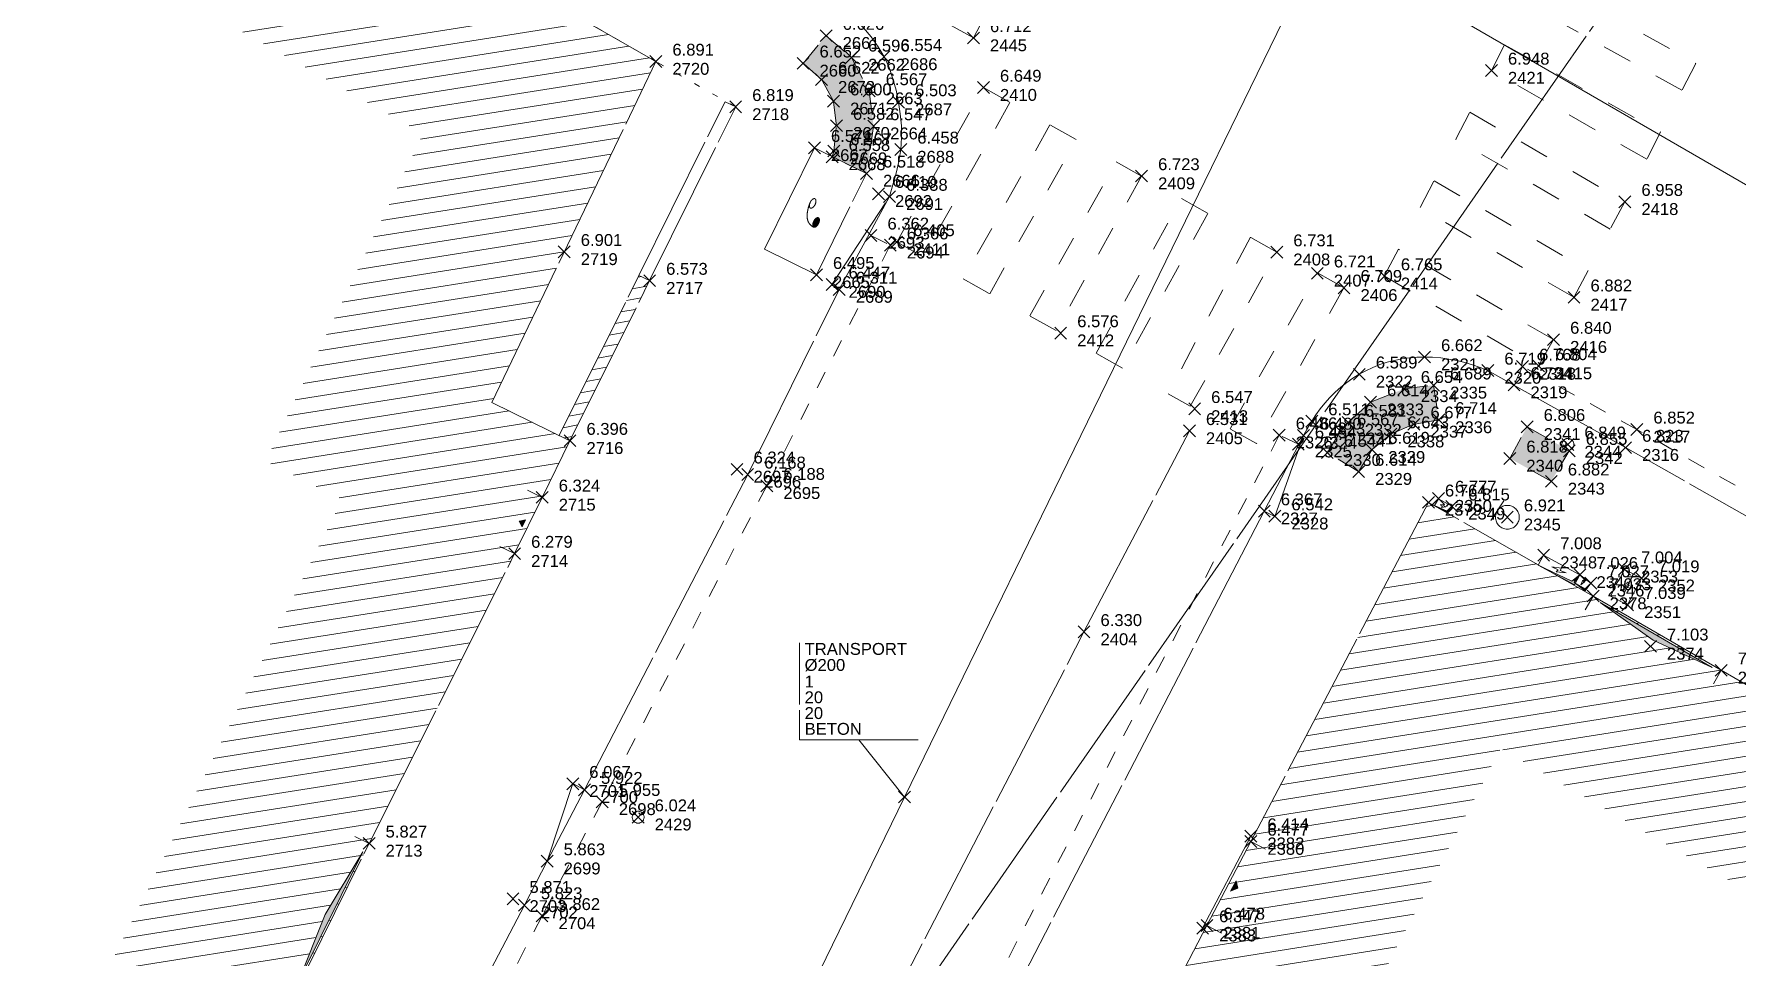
# Model space of a CAD drawing. Header units: metres. Extents: x 1223562 to 1223801, y 7191360 to 7191620.
# Drawn here: x 1223684.67 to 1223713.34, y 7191412.84 to 7191428.39 of the extents above; entities that cross this region are included whole.
import ezdxf

# ---------------------------------------------------------------- set-up
doc = ezdxf.new("R2010")
doc.units = ezdxf.units.M
doc.header["$PDMODE"] = 3
doc.header["$PDSIZE"] = 0.1
for name, pattern in [('LL_0822', [2.5, 2.5, 0]), ('LL_0824', [0.35, 0.1, -0.25]), ('LL_0828', [0.8, 0.4, -0.4]), ('LL_0829', [0.6, 0.3, -0.3]), ('ML_0862', [1, 0.5, -0.5]), ('ML_2577', [2.5, 2.5, 0]), ('RL_1105', [2.5, 2.5, 0]), ('RL_1110', [2.5, 2.5, 0]), ('SL_1144', [2.5, 2.5, 0]), ('SL_1146', [2.5, 2.5, 0]), ('Socle_Continu', [2.5, 2.5, 0]), ('YL_2901', [2.5, 2.5, 0])]:
    doc.linetypes.add(name, pattern=pattern)
for name, color, linetype, lineweight in [('BATIH_SCS', 201, 'Socle_Continu', 13), ('CLOTH_SCS', 212, 'Socle_Continu', 13), ('CLOTU_SCS', 212, 'Socle_Continu', 13), ('EAUPO_SCS', 140, 'Socle_Continu', 13), ('ELECT_SCS', 1, 'Socle_Continu', 13), ('GAZFL_SCS', 40, 'Socle_Continu', 13), ('MARQU_PSS', 7, 'Socle_Continu', 13), ('MARQU_SCS', 7, 'Socle_Continu', 13), ('SIGNV_SCS', 20, 'Socle_Continu', 13), ('SIGTA_SCI', 7, 'Socle_Continu', 13), ('SIGTM_SCI', 1, 'Socle_Continu', 13), ('SIGTO_SCI', 255, 'Socle_Continu', 13), ('TELEC_SCS', 3, 'Socle_Continu', 13), ('VOIRH_SCS', 7, 'Socle_Continu', 13), ('VOIRI_SCS', 7, 'Socle_Continu', 13)]:
    doc.layers.add(name, color=color, linetype=linetype, lineweight=lineweight)
for name, color, linetype, lineweight, true_color in [('BATIM_SCS', 7, 'Socle_Continu', 13, 0xdf7fff), ('EAUUS_SCI', 7, 'Socle_Continu', 13, 0x7f3f00), ('EAUUS_SCT', 7, 'Socle_Continu', 13, 0x7f3f00), ('SIGTS_PSS', 7, 'Socle_Continu', 13, 0x9966cc)]:
    doc.layers.add(name, color=color, linetype=linetype, lineweight=lineweight, true_color=true_color)
doc.styles.get("Standard").update_dxf_attribs({"font": 'arial.ttf'})
doc.linetypes.add('CL_0181', pattern='A,3,-0.15,0.4,-0.381,["eu",Standard,S=0.254,R=0,X=-0.2,Y=-0.1],-0.381,0.4,-0.15', length=4.862)
pattern_1 = [(9, (0, 0), (-0.03910861626, 0.246922085149), [])]

# ---------------------------------------------------------------- blocks, each defined once
blk = doc.blocks.new('YP_1521')
at = {"layer": 'SIGTO_SCI', "color": 7, "linetype": 'Socle_Continu'}
blk.add_point((0, 0), dxfattribs=at)
at = {"layer": 'SIGTA_SCI', "linetype": 'Socle_Continu'}
blk.add_attdef('ALT', (0.278, 0.099), '', height=0.2, dxfattribs=at)
at = {"layer": 'SIGTA_SCI', "linetype": 'Socle_Continu', "flags": 9}
blk.add_attdef('CALQUE_ALT', (1.69, -1.18), '', height=0.2, dxfattribs=at)
at = {"layer": 'SIGTM_SCI', "linetype": 'Socle_Continu'}
blk.add_attdef('MAT', (0.278, -0.223), '', height=0.2, dxfattribs=at)
at = {"layer": 'SIGTM_SCI', "linetype": 'Socle_Continu', "flags": 9}
blk.add_attdef('CALQUE_MAT', (1.69, -1.501), '', height=0.2, dxfattribs=at)
at = {"layer": 'SIGTO_SCI', "linetype": 'Socle_Continu', "flags": 9}
for tag, p in [('ID', (1.69, 0.105)), ('NATURE', (1.69, -0.216)), ('FAMILLE', (1.69, -0.538)), ('CALQUE', (1.69, -0.859)), ('PCRS', (1.69, -1.823))]:
    blk.add_attdef(tag, p, '', height=0.2, dxfattribs=at)
blk = doc.blocks.new('LP_0842')
at = {"layer": 'VOIRI_SCS', "linetype": 'Socle_Continu', "flags": 128}
blk.add_lwpolyline([(1, 0), (1, 0.5), (0, 0)], dxfattribs=at)
at = {"layer": 'VOIRI_SCS', "linetype": 'Socle_Continu', "flags": 9}
for tag, p in [('ID', (1.488, 0.614)), ('NATURE', (1.488, 0.292)), ('FAMILLE', (1.488, -0.029)), ('CALQUE', (1.488, -0.35)), ('PCRS', (1.488, -0.672))]:
    blk.add_attdef(tag, p, '', height=0.2, dxfattribs=at)
blk = doc.blocks.new('LP_0843')
at = {"layer": 'VOIRI_SCS', "linetype": 'Socle_Continu'}
blk.add_circle((0, 0), 0.1, dxfattribs=at)
at = {"layer": 'VOIRI_SCS', "linetype": 'Socle_Continu', "flags": 9}
for tag, p in [('ID', (0.829, 0.061)), ('NATURE', (0.829, -0.26)), ('FAMILLE', (0.829, -0.582)), ('CALQUE', (0.829, -0.903)), ('PCRS', (0.829, -1.224))]:
    blk.add_attdef(tag, p, '', height=0.2, dxfattribs=at)
blk = doc.blocks.new('HP_0569')
at = {"layer": 'SIGNV_SCS', "linetype": 'Socle_Continu'}
blk.add_line((-0.2, -0.2), (0.2, -0.2), dxfattribs=at)
blk.add_circle((0, 0), 0.2, dxfattribs=at)
at = {"layer": 'SIGNV_SCS', "linetype": 'Socle_Continu', "flags": 9}
for tag, p in [('ID', (0.713, 0.595)), ('NATURE', (0.713, 0.273)), ('FAMILLE', (0.713, -0.048)), ('CALQUE', (0.713, -0.369)), ('PCRS', (0.713, -0.69))]:
    blk.add_attdef(tag, p, '', height=0.2, dxfattribs=at)
blk = doc.blocks.new('JP_0703')
at = {"layer": 'GAZFL_SCS', "linetype": 'Socle_Continu'}
blk.add_hatch(color=256, dxfattribs=at).paths.add_polyline_path([(0, 0), (0, 0.359), (1, 0.359), (0.088, 0.3)])
h = blk.add_hatch(color=256, dxfattribs=at)
edge = h.paths.add_edge_path()
edge.add_line((0.505, 0.179), (0.471, 0.106))
edge.add_line((0.471, 0.106), (0.471, 0.096))
edge.add_ellipse((0.505, 0.099), major_axis=(-0.0336, 0), ratio=0.758629, start_angle=5.44598, end_angle=174.55402)
edge.add_line((0.538, 0.096), (0.538, 0.106))
edge.add_line((0.538, 0.106), (0.505, 0.179))
at = {"layer": 'GAZFL_SCS', "linetype": 'Socle_Continu', "flags": 128}
blk.add_lwpolyline([(0, 0.359), (0, 0), (1, 0), (1, 0.359)], close=True, dxfattribs=at)
at = {"layer": 'GAZFL_SCS', "linetype": 'Socle_Continu'}
blk.add_lwpolyline([(0, 0), (0, 0.359), (1, 0.359), (0.088, 0.3)], close=True, dxfattribs=at)
blk.add_lwpolyline([(0.578, 0.106), (0.578, 0.124), (0.505, 0.281), (0.432, 0.124), (0.432, 0.106, 0.066358), (0.436, 0.095, 0.1059), (0.452, 0.076, 0.086348), (0.476, 0.064, 0.076263), (0.505, 0.059, 0.076263), (0.534, 0.064, 0.086348), (0.557, 0.076, 0.1059), (0.574, 0.095, 0.066358)], format="xyb", close=True, dxfattribs=at)
at = {"layer": 'GAZFL_SCS', "linetype": 'Socle_Continu', "flags": 9}
for tag, p in [('ID', (1.013, 0.696)), ('NATURE', (1.013, 0.374)), ('FAMILLE', (1.013, 0.053)), ('CALQUE', (1.013, -0.268)), ('PCRS', (1.013, -0.589))]:
    blk.add_attdef(tag, p, '', height=0.2, dxfattribs=at)
blk = doc.blocks.new('FP_0406')
at = {"layer": 'ELECT_SCS', "linetype": 'Socle_Continu'}
blk.add_hatch(color=256, dxfattribs=at).paths.add_polyline_path([(0, 0), (0, 0.286), (1, 0.286), (0.1, 0.229)])
at = {"layer": 'ELECT_SCS', "linetype": 'Socle_Continu', "flags": 128}
blk.add_lwpolyline([(0, 0.286), (0, 0), (1, 0), (1, 0.286)], close=True, dxfattribs=at)
at = {"layer": 'ELECT_SCS', "linetype": 'Socle_Continu'}
blk.add_lwpolyline([(0, 0), (0, 0.286), (1, 0.286), (0.1, 0.229)], close=True, dxfattribs=at)
at = {"layer": 'ELECT_SCS', "linetype": 'Socle_Continu', "flags": 128}
blk.add_lwpolyline([(0.689, 0.161), (0.466, 0.074), (0.473, 0.136), (0.314, 0.12), (0.54, 0.215), (0.526, 0.147), (0.689, 0.161)], dxfattribs=at)
at = {"layer": 'ELECT_SCS', "linetype": 'Socle_Continu', "flags": 9}
for tag, p in [('ID', (1.244, 0.678)), ('NATURE', (1.244, 0.357)), ('FAMILLE', (1.244, 0.035)), ('CALQUE', (1.244, -0.286)), ('PCRS', (1.244, -0.607))]:
    blk.add_attdef(tag, p, '', height=0.2, dxfattribs=at)
blk = doc.blocks.new('AP_0009')
at = {"layer": 'EAUPO_SCS', "linetype": 'Socle_Continu', "flags": 128}
blk.add_lwpolyline([(1, 0), (0, 0), (0, 1), (1, 1)], close=True, dxfattribs=at)
at = {"layer": 'EAUPO_SCS', "linetype": 'Socle_Continu', "const_width": 0.0132, "flags": 128}
for points in [[(0.366, 0.559, -0.408207), (0.401, 0.525), (0.401, 0.441), (0.352, 0.441, -1.002527), (0.352, 0.5)], [(0.54, 0.441), (0.49, 0.441, -0.408864), (0.46, 0.47), (0.46, 0.52, -0.99952), (0.54, 0.52), (0.54, 0.5), (0.46, 0.5)], [(0.599, 0.381), (0.599, 0.559), (0.643, 0.559, -0.410969), (0.678, 0.525), (0.678, 0.475, -0.406349), (0.643, 0.441), (0.599, 0.441)]]:
    blk.add_lwpolyline(points, format="xyb", dxfattribs=at)
for points in [[(0.332, 0.559), (0.366, 0.559)], [(0.401, 0.5), (0.352, 0.5)]]:
    blk.add_lwpolyline(points, dxfattribs=at)
at = {"layer": 'EAUPO_SCS', "linetype": 'Socle_Continu', "flags": 9}
for tag, p in [('NATURE', (1.244, 0.525)), ('ID', (1.244, 0.846)), ('CALQUE', (1.244, -0.118)), ('FAMILLE', (1.244, 0.204)), ('PCRS', (1.244, -0.439))]:
    blk.add_attdef(tag, p, '', height=0.2, dxfattribs=at)
blk = doc.blocks.new('RP_1122')
at = {"layer": 'BATIM_SCS', "linetype": 'Socle_Continu'}
blk.add_hatch(color=256, dxfattribs=at).paths.add_polyline_path([(0.062, 0.033), (0.938, 0.033), (0.5, 0.133)])
for p, q in [((0, 0.265), (0, 0)), ((1, 0), (1, 0.265)), ((0.5, 0.133), (0.062, 0.033)), ((0.938, 0.033), (0.5, 0.133)), ((0.062, 0.033), (0.938, 0.033))]:
    blk.add_line(p, q, dxfattribs=at)
at = {"layer": 'BATIM_SCS', "linetype": 'Socle_Continu', "flags": 9}
for tag, p in [('ID', (1.342, 0.871)), ('NATURE', (1.342, 0.549)), ('FAMILLE', (1.342, 0.228)), ('CALQUE', (1.342, -0.093)), ('PCRS', (1.342, -0.415))]:
    blk.add_attdef(tag, p, '', height=0.2, dxfattribs=at)
blk = doc.blocks.new('RP_1121')
at = {"layer": 'BATIM_SCS', "linetype": 'Socle_Continu'}
blk.add_hatch(color=256, dxfattribs=at).paths.add_polyline_path([(0.438, 0.086), (0.5, 0.172), (0.563, 0.086)])
for p, q in [((0, 0.276), (0, 0)), ((1, -0.001), (1, 0.275)), ((0.438, 0.086), (0.5, 0.172)), ((0.563, 0.086), (0.438, 0.086)), ((0.5, 0.172), (0.563, 0.086))]:
    blk.add_line(p, q, dxfattribs=at)
at = {"layer": 'BATIM_SCS', "linetype": 'Socle_Continu', "flags": 9}
for tag, p in [('ID', (1.431, 0.651)), ('NATURE', (1.431, 0.33)), ('FAMILLE', (1.431, 0.008)), ('CALQUE', (1.431, -0.313)), ('PCRS', (1.431, -0.634))]:
    blk.add_attdef(tag, p, '', height=0.2, dxfattribs=at)
blk = doc.blocks.new('IP_0645')
at = {"layer": 'TELEC_SCS', "linetype": 'Socle_Continu'}
h = blk.add_hatch(color=256, dxfattribs=at)
edge = h.paths.add_edge_path()
edge.add_ellipse((0.552, 0.603), major_axis=(-0.0325, 0.0325), ratio=1, start_angle=-134.959, end_angle=45.041, ccw=False)
edge.add_ellipse((0.552, 0.603), major_axis=(0.0325, 0.0325), ratio=1, start_angle=135.041, end_angle=315.041, ccw=False)
h = blk.add_hatch(color=256, dxfattribs=at)
edge = h.paths.add_edge_path()
edge.add_ellipse((0.414, 0.404), major_axis=(0.0324, 0.0324), ratio=1, start_angle=-44.959, end_angle=135.041, ccw=False)
edge.add_ellipse((0.414, 0.404), major_axis=(0.0324, 0.0324), ratio=1, start_angle=135.041, end_angle=315.041, ccw=False)
at = {"layer": 'TELEC_SCS', "linetype": 'Socle_Continu', "flags": 128}
blk.add_lwpolyline([(0, 1), (1, 1), (1, 0), (0, 0)], close=True, dxfattribs=at)
at = {"layer": 'TELEC_SCS', "linetype": 'Socle_Continu'}
for points in [[(0.47, 0.622, 0.070816), (0.429, 0.592, 0.035655), (0.413, 0.573, 0.098491)], [(0.55, 0.649, 0.060394), (0.492, 0.633, 0.025244), (0.47, 0.622, 0.098491)], [(0.598, 0.603, 0.098311), (0.594, 0.621, 0.098491), (0.584, 0.636, 0.098491), (0.57, 0.646, 0.098491), (0.552, 0.649, 0.098491), (0.534, 0.646, 0.098491), (0.52, 0.636, 0.098491), (0.51, 0.621, 0.098491), (0.506, 0.603, 0.000179), (0.506, 0.603, 0.098491)], [(0.506, 0.603, 0.098311), (0.51, 0.586, 0.098491), (0.52, 0.571, 0.098491), (0.534, 0.561, 0.098491), (0.552, 0.557, 0.098491), (0.57, 0.561, 0.098491), (0.584, 0.571, 0.098491), (0.594, 0.586, 0.098491), (0.598, 0.603, 0.000179), (0.598, 0.603, 0.098491)], [(0.378, 0.5, 0.062521), (0.367, 0.41, 0.003745), (0.367, 0.404, 0.098491)], [(0.413, 0.573, 0.059478), (0.388, 0.529, 0.035459), (0.378, 0.5, 0.098491)], [(0.46, 0.404, 0.098311), (0.457, 0.422, 0.098491), (0.447, 0.437, 0.098491), (0.432, 0.447, 0.098491), (0.414, 0.45, 0.098491), (0.397, 0.447, 0.098491), (0.382, 0.437, 0.098491), (0.372, 0.422, 0.098491), (0.369, 0.404, 0.000179), (0.369, 0.404, 0.098491)], [(0.369, 0.404, 0.098311), (0.372, 0.387, 0.098491), (0.382, 0.372, 0.098491), (0.397, 0.362, 0.098491), (0.414, 0.359, 0.098491), (0.432, 0.362, 0.098491), (0.447, 0.372, 0.098491), (0.457, 0.387, 0.098491), (0.46, 0.404, 0.000179), (0.46, 0.404, 0.098491)]]:
    blk.add_lwpolyline(points, format="xyb", dxfattribs=at)
at = {"layer": 'TELEC_SCS', "linetype": 'Socle_Continu', "flags": 9}
for tag, p in [('ID', (1.139, 0.951)), ('NATURE', (1.139, 0.63)), ('FAMILLE', (1.139, 0.309)), ('CALQUE', (1.139, -0.012)), ('PCRS', (1.139, -0.334))]:
    blk.add_attdef(tag, p, '', height=0.2, dxfattribs=at)
blk = doc.blocks.new('LP_0841')
at = {"layer": 'VOIRI_SCS', "linetype": 'Socle_Continu', "flags": 128}
blk.add_lwpolyline([(0, 0), (0, 0.5), (1, 0)], dxfattribs=at)
at = {"layer": 'VOIRI_SCS', "linetype": 'Socle_Continu', "flags": 9}
for tag, p in [('ID', (1.428, 0.548)), ('NATURE', (1.428, 0.227)), ('FAMILLE', (1.428, -0.095)), ('CALQUE', (1.428, -0.416)), ('PCRS', (1.428, -0.737))]:
    blk.add_attdef(tag, p, '', height=0.2, dxfattribs=at)
blk = doc.blocks.new('*U108')
at = {"layer": 'EAUUS_SCI', "linetype": 'Socle_Continu'}
blk.add_line((-0.77, 0.961), (0, 0), dxfattribs=at)
at = {"layer": 'EAUUS_SCI', "linetype": 'Socle_Continu', "flags": 128}
blk.add_lwpolyline([(0.23, 0.961), (-1.77, 0.961), (-1.77, 2.599)], dxfattribs=at)
at = {"layer": 'EAUUS_SCI', "linetype": 'Socle_Continu'}
blk.add_point((0, 0), dxfattribs=at)
for tag, p in [('TYPE', (-1.682, 2.394)), ('DIAM', (-1.682, 2.124)), ('NBR', (-1.682, 1.845)), ('LARG', (-1.682, 1.58)), ('HAUT', (-1.682, 1.314)), ('MATER', (-1.682, 1.048))]:
    blk.add_attdef(tag, p, '', height=0.2, dxfattribs=at)
at = {"layer": 'EAUUS_SCI', "linetype": 'Socle_Continu', "flags": 9}
for tag, p in [('ID', (2.47, 1.418)), ('NATURE', (2.47, 1.097)), ('FAMILLE', (2.47, 0.776)), ('CALQUE', (2.47, 0.454))]:
    blk.add_attdef(tag, p, '', height=0.2, dxfattribs=at)

msp = doc.modelspace()

# ---------------------------------------------------------------- hatches: boundary and pattern name
at = {"layer": 'BATIH_SCS', "linetype": 'Socle_Continu'}
h = msp.add_hatch(dxfattribs=at)
h.set_pattern_fill('RL_1107', color=256, angle=324, pattern_type=2)
h.set_pattern_definition(pattern_1)
h.paths.add_polyline_path([(1223695.134, 7191427.928), (1223691.466, 7191430.024), (1223687.823, 7191432.131), (1223687.032, 7191430.764), (1223686.309, 7191431.172), (1223685.43, 7191431.669), (1223685.378, 7191431.698), (1223686.049, 7191432.983), (1223685.357, 7191433.383), (1223685.412, 7191433.478), (1223685.3, 7191433.543), (1223684.059, 7191434.262), (1223683.955, 7191434.322), (1223683.9, 7191434.227), (1223681.868, 7191435.392), (1223681.847, 7191435.357), (1223681.91, 7191435.341), (1223681.925, 7191435.325), (1223681.889, 7191435.346), (1223681.847, 7191435.357), (1223681.836, 7191435.337), (1223681.83, 7191435.327), (1223681.86, 7191435.296), (1223681.932, 7191435.254), (1223681.908, 7191435.214), (1223681.846, 7191435.23), (1223681.831, 7191435.246), (1223681.867, 7191435.225), (1223681.914, 7191435.264), (1223681.824, 7191435.317), (1223681.868, 7191435.392), (1223676.898, 7191438.243), (1223675.405, 7191435.641), (1223691.219, 7191426.71), (1223688.568, 7191421.2), (1223689.857, 7191420.553), (1223686.193, 7191413.202), (1223677.692, 7191396.716), (1223680.359, 7191395.341), (1223688.859, 7191411.827), (1223689.07, 7191412.258), (1223690.308, 7191414.765), (1223692.757, 7191419.643), (1223693.221, 7191420.59), (1223693.688, 7191421.544), (1223692.372, 7191422.188)])
h.paths.add_polyline_path([(1223692.79, 7191429.01), (1223692.781, 7191429.114), (1223692.883, 7191429.056)], flags=16)
h.paths.add_polyline_path([(1223685.894, 7191431.336), (1223685.81, 7191431.314), (1223685.784, 7191431.398)], flags=16)
h.paths.add_polyline_path([(1223692.941, 7191420.213), (1223692.883, 7191420.095), (1223692.834, 7191420.192)], flags=16)
h.paths.add_polyline_path([(1223684.714, 7191433.783), (1223684.593, 7191433.754), (1223684.559, 7191433.873)], flags=16)
h.paths.add_polyline_path([(1223690.201, 7191414.623), (1223689.117, 7191412.43), (1223689.57, 7191413.57)], flags=16)
h.paths.add_polyline_path([(1223679.298, 7191436.704), (1223679.233, 7191436.721), (1223679.217, 7191436.737), (1223679.255, 7191436.716), (1223679.298, 7191436.704), (1223679.317, 7191436.736), (1223679.304, 7191436.757), (1223679.247, 7191436.79), (1223679.216, 7191436.822), (1223679.222, 7191436.832), (1223679.234, 7191436.853), (1223679.299, 7191436.837), (1223679.315, 7191436.82), (1223679.277, 7191436.842), (1223679.234, 7191436.853), (1223679.216, 7191436.822), (1223679.247, 7191436.79), (1223679.323, 7191436.746)], flags=16)
h = msp.add_hatch(dxfattribs=at)
h.set_pattern_fill('RL_1107', color=256, angle=324, pattern_type=2)
h.set_pattern_definition(pattern_1)
h.paths.add_polyline_path([(1223718.312, 7191414.741), (1223716.081, 7191415.953), (1223715.658, 7191416.192), (1223713.484, 7191417.434), (1223713.061, 7191417.679), (1223710.905, 7191418.929), (1223708.134, 7191420.506), (1223705.146, 7191414.796), (1223704.407, 7191413.382), (1223703.499, 7191411.641), (1223703.521, 7191411.629), (1223706.337, 7191410.596), (1223707.066, 7191411.993), (1223707.805, 7191413.405), (1223709.351, 7191416.361), (1223709.411, 7191416.327), (1223711.558, 7191415.083), (1223711.988, 7191414.834), (1223714.176, 7191413.584), (1223714.626, 7191413.329), (1223716.919, 7191412.083), (1223717.743, 7191411.668), (1223718.734, 7191411.032), (1223724.23, 7191407.834), (1223726.037, 7191406.818), (1223726.232, 7191406.686), (1223728.357, 7191405.49), (1223728.787, 7191405.226), (1223729.953, 7191404.565), (1223731.013, 7191403.956), (1223731.774, 7191403.527), (1223732.928, 7191402.867), (1223735.773, 7191401.248), (1223736.311, 7191400.933), (1223737.831, 7191403.519), (1223737.275, 7191403.845), (1223734.415, 7191405.473), (1223733.254, 7191406.137), (1223732.496, 7191406.563), (1223731.44, 7191407.17), (1223730.312, 7191407.81), (1223729.878, 7191408.077), (1223727.81, 7191409.24), (1223727.614, 7191409.373), (1223725.719, 7191410.438), (1223720.299, 7191413.592), (1223719.232, 7191414.277)])
h.paths.add_polyline_path([(1223713.603, 7191417.328), (1223715.506, 7191416.241), (1223714.505, 7191416.698)], flags=16)
h.paths.add_polyline_path([(1223712.91, 7191417.729), (1223711.917, 7191418.189), (1223711.023, 7191418.822)], flags=16)
h.paths.add_polyline_path([(1223716.204, 7191415.848), (1223718.156, 7191414.788), (1223717.133, 7191415.231)], flags=16)
h.paths.add_polyline_path([(1223719.653, 7191413.905), (1223719.786, 7191413.819), (1223719.673, 7191413.79)], flags=16)
h.paths.add_polyline_path([(1223704.929, 7191414.009), (1223704.806, 7191413.961), (1223704.899, 7191414.137)], flags=16)
h.paths.add_polyline_path([(1223725.822, 7191410.343), (1223727.48, 7191409.41), (1223726.602, 7191409.79)], flags=16)
h.paths.add_polyline_path([(1223727.923, 7191409.138), (1223729.732, 7191408.12), (1223728.779, 7191408.543)], flags=16)
h.paths.add_polyline_path([(1223730.763, 7191407.455), (1223730.904, 7191407.375), (1223730.791, 7191407.341)], flags=16)
h.paths.add_polyline_path([(1223732.786, 7191406.302), (1223732.88, 7191406.248), (1223732.791, 7191406.2)], flags=16)
h.paths.add_polyline_path([(1223734.577, 7191405.343), (1223737.08, 7191403.918), (1223735.78, 7191404.544)], flags=16)
at = {"layer": 'CLOTH_SCS', "linetype": 'Socle_Continu'}
h = msp.add_hatch(dxfattribs=at)
h.set_pattern_fill('SL_1144', color=256, angle=325, pattern_type=2)
h.set_pattern_definition([(10, (0, 0), (-0.0303884310917, 0.172341356777), [])])
h.paths.add_polyline_path([(1223694.85, 7191424.328), (1223693.509, 7191421.633), (1223693.688, 7191421.544), (1223695.029, 7191424.239)])
at = {"layer": 'VOIRH_SCS', "linetype": 'Socle_Continu'}
h = msp.add_hatch(dxfattribs=at)
h.set_pattern_fill('LL_0828', color=256, pattern_type=2)
h.set_pattern_definition([(0, (0, 0), (0, 0.1099852), [0.0635, -0.127]), (120, (0, 0), (-0.0952499772403, -0.0549926), [0.0635, -0.127]), (60, (0.0635, 0), (-0.0952499772403, 0.0549926), [0.0635, -0.127])])
h.paths.add_polyline_path([(1223703.48, 7191437.041), (1223702.909, 7191437.03), (1223702.097, 7191437.051), (1223702.083, 7191436.456), (1223702.895, 7191436.445), (1223702.919, 7191436.419), (1223703.521, 7191436.449), (1223704.007, 7191436.717), (1223703.938, 7191436.793)])
h.paths.add_polyline_path([(1223704.514, 7191437.26), (1223703.978, 7191437.525), (1223704.447, 7191438.466), (1223704.976, 7191438.185)])
h.paths.add_polyline_path([(1223712.773, 7191433.551), (1223713.331, 7191433.323), (1223713.055, 7191432.636), (1223712.994, 7191432.123), (1223712.912, 7191431.939), (1223713, 7191431.885), (1223713.118, 7191431.208), (1223712.509, 7191431.102), (1223712.362, 7191431.92), (1223712.442, 7191432.779)])
h.paths.add_polyline_path([(1223706.959, 7191421.024), (1223706.433, 7191421.343), (1223706.655, 7191421.704), (1223706.784, 7191421.849), (1223707.159, 7191422.194), (1223707.727, 7191422.418), (1223708.221, 7191422.477), (1223708.307, 7191421.894), (1223707.89, 7191421.82), (1223707.502, 7191421.655), (1223707.18, 7191421.393)])
h.paths.add_polyline_path([(1223709.503, 7191421.246), (1223709.795, 7191421.779), (1223710.504, 7191421.375), (1223710.202, 7191420.86)])
h.paths.add_polyline_path([(1223697.61, 7191427.897), (1223697.999, 7191428.363), (1223698.426, 7191427.997), (1223698.724, 7191427.431), (1223698.798, 7191426.84), (1223698.678, 7191426.044), (1223698.099, 7191426.322), (1223698.127, 7191426.421), (1223698.172, 7191426.848), (1223698.124, 7191427.259), (1223697.922, 7191427.623)])

# ---------------------------------------------------------------- linework, layer by layer
at = {"layer": 'BATIM_SCS', "linetype": 'RL_1105'}
for points in [[(1223692.372, 7191422.188, 6.527), (1223695.134, 7191427.928, 6.891), (1223691.466, 7191430.024, 6.9), (1223687.823, 7191432.131, 7.039)], [(1223688.859, 7191411.827, 5.794), (1223689.07, 7191412.258, 5.813), (1223690.308, 7191414.765, 5.827), (1223692.757, 7191419.643, 6.279), (1223693.221, 7191420.59, 6.324), (1223693.688, 7191421.544, 6.396), (1223692.372, 7191422.188, 6.527)], [(1223737.831, 7191403.519, 8.147), (1223737.275, 7191403.845, 8.099), (1223734.415, 7191405.473, 8.035), (1223733.254, 7191406.137, 7.966), (1223732.496, 7191406.563, 7.909), (1223731.44, 7191407.17, 7.891), (1223730.312, 7191407.81, 7.793), (1223729.878, 7191408.077, 7.746), (1223727.81, 7191409.24, 7.667), (1223727.614, 7191409.373, 7.649), (1223725.719, 7191410.438, 7.618), (1223720.299, 7191413.592, 7.48), (1223719.232, 7191414.277, 7.42), (1223718.312, 7191414.741, 7.327), (1223716.081, 7191415.953, 7.28), (1223715.658, 7191416.192, 7.219), (1223713.484, 7191417.434, 7.165), (1223713.061, 7191417.679, 7.091), (1223710.905, 7191418.929, 7.033), (1223708.134, 7191420.506, 6.764), (1223705.146, 7191414.796, 6.477), (1223704.407, 7191413.382, 6.478), (1223703.499, 7191411.641, 6.208), (1223703.521, 7191411.629, 6.21)]]:
    msp.add_polyline3d(points, dxfattribs=at)
at = {"layer": 'BATIM_SCS', "linetype": 'RL_1110'}
msp.add_polyline3d([(1223705.183, 7191414.867, 6.444), (1223705.146, 7191414.887, 6.414), (1223704.334, 7191413.338, 6.347), (1223704.373, 7191413.318, 6.468)], dxfattribs=at)
at = {"layer": 'CLOTU_SCS', "linetype": 'SL_1146'}
for points in [[(1223694.85, 7191424.328, 6.617), (1223696.298, 7191427.252, 6.827), (1223696.477, 7191427.164, 6.819)], [(1223695.029, 7191424.239, 6.573), (1223696.477, 7191427.164, 6.819)]]:
    msp.add_polyline3d(points, dxfattribs=at)
at = {"layer": 'CLOTU_SCS', "linetype": 'SL_1144'}
for points in [[(1223693.688, 7191421.544, 6.396), (1223693.509, 7191421.633, 6.438), (1223694.85, 7191424.328, 6.617), (1223695.029, 7191424.239, 6.573)], [(1223693.688, 7191421.544, 6.396), (1223695.029, 7191424.239, 6.573)]]:
    msp.add_polyline3d(points, dxfattribs=at)
at = {"layer": 'EAUUS_SCT', "linetype": 'CL_0181'}
msp.add_polyline3d([(1223737.335, 7191412.048, 6.4), (1223706.352, 7191429.98, 5.23), (1223692.286, 7191401.11, 3.7), (1223675.384, 7191370.562, 2.75)], dxfattribs=at)
at = {"layer": 'MARQU_PSS', "linetype": 'ML_2577'}
msp.add_polyline3d([(1223696.354, 7191404.267, 5.608), (1223695.322, 7191404.801, 5.665), (1223698.466, 7191410.852, 5.976), (1223702.338, 7191418.325, 6.33), (1223704.112, 7191421.709, 6.531)], dxfattribs=at)
at = {"layer": 'MARQU_SCS', "linetype": 'ML_0862'}
for points in [[(1223697.854, 7191429.788, 6.72), (1223698.084, 7191430.227, 6.746), (1223700.707, 7191428.763, 6.742), (1223700.478, 7191428.324, 6.712)], [(1223709.775, 7191428.914, 6.96), (1223710.008, 7191429.368, 6.965), (1223712.631, 7191427.897, 6.903), (1223712.399, 7191427.443, 6.913)], [(1223709.194, 7191427.777, 6.948), (1223709.415, 7191428.21, 6.953), (1223712.039, 7191426.739, 6.93), (1223711.807, 7191426.284, 6.941)], [(1223699.186, 7191424.889, 6.405), (1223700.646, 7191427.489, 6.649), (1223701.092, 7191427.239, 6.661), (1223699.632, 7191424.641, 6.433)], [(1223700.306, 7191424.267, 6.474), (1223700.752, 7191424.019, 6.502), (1223702.209, 7191426.614, 6.692), (1223701.764, 7191426.863, 6.68)], [(1223708.593, 7191426.622, 6.887), (1223708.829, 7191427.075, 6.911), (1223711.44, 7191425.567, 6.958), (1223711.194, 7191425.106, 6.936)], [(1223702.882, 7191426.238, 6.711), (1223703.307, 7191426, 6.723), (1223701.871, 7191423.398, 6.571), (1223701.425, 7191423.645, 6.544)], [(1223707.993, 7191425.468, 6.826), (1223708.228, 7191425.921, 6.85), (1223710.823, 7191424.408, 6.903), (1223710.583, 7191423.958, 6.882)], [(1223703.978, 7191425.622, 6.725), (1223704.422, 7191425.372, 6.727), (1223702.986, 7191422.767, 6.563), (1223702.542, 7191423.019, 6.568)], [(1223705.582, 7191424.718, 6.731), (1223705.137, 7191424.969, 6.729), (1223703.756, 7191422.331, 6.553), (1223704.124, 7191422.123, 6.548)], [(1223709.988, 7191422.802, 6.804), (1223710.24, 7191423.246, 6.84), (1223707.628, 7191424.767, 6.789), (1223707.392, 7191424.314, 6.765)], [(1223704.795, 7191421.746, 6.514), (1223706.268, 7191424.368, 6.722), (1223706.713, 7191424.119, 6.709), (1223705.241, 7191421.497, 6.482)]]:
    msp.add_polyline3d(points, close=True, dxfattribs=at)
at = {"layer": 'SIGTS_PSS', "linetype": 'YL_2901'}
msp.add_polyline3d([(1223754.624, 7191615.542, 13.233), (1223774.768, 7191564.41, 13.107), (1223759.899, 7191516.921, 12.089), (1223739.481, 7191487.157, 10.877), (1223712.27, 7191430.488, 6.902), (1223666.985, 7191365.329, 3.888), (1223604.313, 7191397.356, 4.87), (1223562.746, 7191366.34, 4.088)], dxfattribs=at)
at = {"layer": 'VOIRI_SCS', "linetype": 'LL_0824'}
msp.add_polyline3d([(1223696.477, 7191427.164, 6.819), (1223695.134, 7191427.928, 6.891), (1223691.466, 7191430.024, 6.9)], dxfattribs=at)
at = {"layer": 'VOIRI_SCS', "linetype": 'LL_0822'}
for points in [[(1223699.067, 7191425.653, 6.388), (1223699.18, 7191426.048, 6.424), (1223699.225, 7191426.247, 6.442), (1223699.255, 7191426.447, 6.458), (1223699.268, 7191426.646, 6.471), (1223699.265, 7191426.846, 6.483), (1223699.247, 7191427.046, 6.494), (1223699.218, 7191427.245, 6.503), (1223699.177, 7191427.443, 6.518), (1223699.124, 7191427.637, 6.532), (1223699.057, 7191427.825, 6.544), (1223698.973, 7191428.006, 6.554), (1223698.872, 7191428.178, 6.566), (1223698.756, 7191428.341, 6.577), (1223698.629, 7191428.496, 6.585), (1223698.495, 7191428.642, 6.592), (1223698.493, 7191428.645, 6.592), (1223698.203, 7191428.923, 6.608), (1223698.048, 7191429.05, 6.613), (1223697.885, 7191429.165, 6.616), (1223697.656, 7191429.305, 6.606)], [(1223684.768, 7191398.007, 5.061), (1223687.565, 7191403.424, 5.3), (1223692.921, 7191413.726, 5.823), (1223693.304, 7191414.466, 5.863), (1223693.933, 7191415.668, 5.922), (1223696.679, 7191420.977, 6.168), (1223698.22, 7191424.09, 6.311), (1223699.067, 7191425.653, 6.388)], [(1223714.702, 7191419.583, 6.935), (1223711.451, 7191421.428, 6.823), (1223709.573, 7191422.482, 6.734), (1223709.133, 7191422.727, 6.719), (1223709.006, 7191422.778, 6.712), (1223708.876, 7191422.823, 6.705), (1223708.745, 7191422.861, 6.698), (1223708.612, 7191422.893, 6.691), (1223708.477, 7191422.918, 6.683), (1223708.342, 7191422.937, 6.676), (1223708.205, 7191422.948, 6.669), (1223708.068, 7191422.953, 6.662), (1223707.941, 7191422.951, 6.654), (1223707.813, 7191422.941, 6.646), (1223707.687, 7191422.923, 6.638), (1223707.562, 7191422.897, 6.63), (1223707.438, 7191422.865, 6.621), (1223707.317, 7191422.825, 6.613), (1223707.198, 7191422.777, 6.605), (1223707.083, 7191422.723, 6.597), (1223706.971, 7191422.662, 6.589), (1223706.864, 7191422.595, 6.58), (1223706.76, 7191422.522, 6.572), (1223706.661, 7191422.444, 6.563), (1223706.567, 7191422.361, 6.554), (1223706.477, 7191422.273, 6.546), (1223706.392, 7191422.179, 6.537), (1223706.312, 7191422.081, 6.528), (1223706.238, 7191421.979, 6.52), (1223706.17, 7191421.873, 6.511), (1223706.099, 7191421.753, 6.496), (1223706.033, 7191421.631, 6.48), (1223705.372, 7191420.358, 6.367), (1223700.035, 7191410.07, 5.818)]]:
    msp.add_polyline3d(points, dxfattribs=at)
at = {"layer": 'VOIRI_SCS', "linetype": 'LL_0828'}
for points in [[(1223697.61, 7191427.897, 6.652), (1223697.999, 7191428.363, 6.626), (1223698.426, 7191427.997, 6.596), (1223698.724, 7191427.431, 6.567), (1223698.798, 7191426.84, 6.547), (1223698.678, 7191426.044, 6.518), (1223698.099, 7191426.322, 6.558), (1223698.127, 7191426.421, 6.567), (1223698.172, 7191426.848, 6.582), (1223698.124, 7191427.259, 6.6), (1223697.922, 7191427.623, 6.622)], [(1223706.959, 7191421.024, 6.614), (1223706.433, 7191421.343, 6.544), (1223706.655, 7191421.704, 6.567), (1223706.784, 7191421.849, 6.581), (1223707.159, 7191422.194, 6.614), (1223707.727, 7191422.418, 6.654), (1223708.221, 7191422.477, 6.689), (1223708.307, 7191421.894, 6.714), (1223707.89, 7191421.82, 6.677), (1223707.502, 7191421.655, 6.643), (1223707.18, 7191421.393, 6.619)], [(1223709.503, 7191421.246, 6.818), (1223709.795, 7191421.779, 6.806), (1223710.504, 7191421.375, 6.855), (1223710.202, 7191420.86, 6.882)]]:
    msp.add_polyline3d(points, close=True, dxfattribs=at)
at = {"layer": 'VOIRI_SCS', "linetype": 'LL_0829'}
for points in [[(1223698.753, 7191425, 6.362), (1223699.079, 7191424.835, 6.366), (1223697.001, 7191420.786, 6.188), (1223694.232, 7191415.465, 5.955), (1223693.218, 7191413.544, 5.862), (1223687.895, 7191403.247, 5.35), (1223685.08, 7191397.854, 5.096)], [(1223739.218, 7191405.981, 7.973), (1223735.901, 7191407.883, 7.848), (1223733.166, 7191409.439, 7.739), (1223731.811, 7191410.187, 7.686), (1223726.125, 7191413.447, 7.446), (1223719.937, 7191416.985, 7.171), (1223714.86, 7191419.904, 6.961), (1223711.641, 7191421.734, 6.852), (1223709.718, 7191422.794, 6.768), (1223709.573, 7191422.482, 6.734)], [(1223705.945, 7191421.486, 6.454), (1223705.623, 7191421.637, 6.486), (1223699.23, 7191409.284, 5.819), (1223696.827, 7191404.722, 5.584), (1223692.605, 7191396.658, 5.179)]]:
    msp.add_polyline3d(points, dxfattribs=at)

# ---------------------------------------------------------------- block references
at = {"layer": 'BATIM_SCS', "linetype": 'Socle_Continu'}
for name, p, xscale, rotation in [('RP_1121', (1223692.757, 7191419.643, 6.279), 1.053517139763499, 63.89500095256474), ('RP_1122', (1223713.061, 7191417.679, 7.091), 2.492107965696635, 149.9061093249551), ('RP_1122', (1223689.07, 7191412.258, 5.813), 2.795809758955879, 63.71121808677395), ('RP_1121', (1223705.146, 7191414.796, 6.477), 1.596261563535259, 242.3919661174378)]:
    msp.add_blockref(name, p, dxfattribs=dict(at, xscale=xscale, rotation=rotation))
at = {"layer": 'EAUPO_SCS', "linetype": 'Socle_Continu', "xscale": 0.5045406346602065, "yscale": 0.3219475191925785, "rotation": 62.61630619714013}
msp.add_blockref('AP_0009', (1223711.486, 7191418.781, 7.039), dxfattribs=at)
at = {"layer": 'EAUUS_SCI', "linetype": 'Socle_Continu'}
msp.add_blockref('*U108', (1223699.319, 7191415.545), dxfattribs=at).add_auto_attribs({'TYPE': 'TRANSPORT', 'DIAM': 'Ø200', 'NBR': '1', 'LARG': '20', 'HAUT': '20', 'MATER': 'BETON'})
at = {"layer": 'ELECT_SCS', "linetype": 'Socle_Continu', "xscale": 0.2592864349258758, "yscale": 0.47, "zscale": 0.3728498860233033, "rotation": 150.3427404270001}
msp.add_blockref('FP_0406', (1223708.526, 7191420.44, 6.815), dxfattribs=at)
at = {"layer": 'ELECT_SCS', "linetype": 'Socle_Continu', "xscale": 0.6954177663599186, "yscale": 0.68, "rotation": 151.498094933409}
msp.add_blockref('FP_0406', (1223710.684, 7191419.286, 7.026), dxfattribs=at)
at = {"layer": 'GAZFL_SCS', "linetype": 'Socle_Continu', "xscale": 0.2323333306363827, "yscale": 0.45, "rotation": 142.5026639944227}
msp.add_blockref('JP_0703', (1223710.868, 7191419.145, 7.027), dxfattribs=at)
at = {"layer": 'SIGNV_SCS', "linetype": 'Socle_Continu', "rotation": 236.5791271555682}
msp.add_blockref('HP_0569', (1223709.462, 7191420.256, 6.921), dxfattribs=at)
at = {"layer": 'SIGTO_SCI', "linetype": 'Socle_Continu'}
for p, values in [((1223697.999, 7191428.363, 6.626), {'ALT': '6.626', 'MAT': '2661'}), ((1223700.478, 7191428.324, 6.712), {'ALT': '6.712', 'MAT': '2445'}), ((1223698.426, 7191427.997, 6.596), {'ALT': '6.596', 'MAT': '2662'}), ((1223698.973, 7191428.006, 6.554), {'ALT': '6.554', 'MAT': '2686'}), ((1223695.134, 7191427.928, 6.891), {'ALT': '6.891', 'MAT': '2720'}), ((1223697.61, 7191427.897, 6.652), {'ALT': '6.652', 'MAT': '2660'}), ((1223709.194, 7191427.777, 6.948), {'ALT': '6.948', 'MAT': '2421'}), ((1223697.922, 7191427.623, 6.622), {'ALT': '6.622', 'MAT': '2672'}), ((1223698.724, 7191427.431, 6.567), {'ALT': '6.567', 'MAT': '2663'}), ((1223700.646, 7191427.489, 6.649), {'ALT': '6.649', 'MAT': '2410'}), ((1223696.477, 7191427.164, 6.819), {'ALT': '6.819', 'MAT': '2718'}), ((1223698.124, 7191427.259, 6.6), {'ALT': '6.600', 'MAT': '2671'}), ((1223699.218, 7191427.245, 6.503), {'ALT': '6.503', 'MAT': '2687'}), ((1223698.172, 7191426.848, 6.582), {'ALT': '6.582', 'MAT': '2670'}), ((1223698.798, 7191426.84, 6.547), {'ALT': '6.547', 'MAT': '2664'}), ((1223697.802, 7191426.475, 6.571), {'ALT': '6.571', 'MAT': '2667'}), ((1223698.099, 7191426.322, 6.558), {'ALT': '6.558', 'MAT': '2668'}), ((1223698.127, 7191426.421, 6.567), {'ALT': '6.567', 'MAT': '2669'}), ((1223699.255, 7191426.447, 6.458), {'ALT': '6.458', 'MAT': '2688'}), ((1223698.678, 7191426.044, 6.518), {'ALT': '6.518', 'MAT': '2666'}), ((1223703.307, 7191426, 6.723), {'ALT': '6.723', 'MAT': '2409'}), ((1223698.88, 7191425.702, 6.41), {'ALT': '6.410', 'MAT': '2692'}), ((1223699.067, 7191425.653, 6.388), {'ALT': '6.388', 'MAT': '2691'}), ((1223711.44, 7191425.567, 6.958), {'ALT': '6.958', 'MAT': '2418'}), ((1223698.753, 7191425, 6.362), {'ALT': '6.362', 'MAT': '2693'}), ((1223699.079, 7191424.835, 6.366), {'ALT': '6.366', 'MAT': '2694'}), ((1223699.186, 7191424.889, 6.405), {'ALT': '6.405', 'MAT': '2411'}), ((1223693.592, 7191424.724, 6.901), {'ALT': '6.901', 'MAT': '2719'}), ((1223705.582, 7191424.718, 6.731), {'ALT': '6.731', 'MAT': '2408'}), ((1223697.836, 7191424.337, 6.495), {'ALT': '6.495', 'MAT': '2665'}), ((1223706.265, 7191424.363, 6.721), {'ALT': '6.721', 'MAT': '2407'}), ((1223707.392, 7191424.314, 6.765), {'ALT': '6.765', 'MAT': '2414'}), ((1223695.029, 7191424.239, 6.573), {'ALT': '6.573', 'MAT': '2717'}), ((1223698.099, 7191424.173, 6.447), {'ALT': '6.447', 'MAT': '2690'}), ((1223698.22, 7191424.09, 6.311), {'ALT': '6.311', 'MAT': '2689'}), ((1223706.713, 7191424.119, 6.709), {'ALT': '6.709', 'MAT': '2406'}), ((1223710.583, 7191423.958, 6.882), {'ALT': '6.882', 'MAT': '2417'}), ((1223701.946, 7191423.356, 6.576), {'ALT': '6.576', 'MAT': '2412'}), ((1223710.24, 7191423.246, 6.84), {'ALT': '6.840', 'MAT': '2416'}), ((1223708.068, 7191422.953, 6.662), {'ALT': '6.662', 'MAT': '2321'}), ((1223706.971, 7191422.662, 6.589), {'ALT': '6.589', 'MAT': '2322'}), ((1223709.133, 7191422.727, 6.719), {'ALT': '6.719', 'MAT': '2320'}), ((1223709.718, 7191422.794, 6.768), {'ALT': '6.768', 'MAT': '2318'}), ((1223709.988, 7191422.802, 6.804), {'ALT': '6.804', 'MAT': '2415'}), ((1223707.727, 7191422.418, 6.654), {'ALT': '6.654', 'MAT': '2334'}), ((1223708.221, 7191422.477, 6.689), {'ALT': '6.689', 'MAT': '2335'}), ((1223709.573, 7191422.482, 6.734), {'ALT': '6.734', 'MAT': '2319'}), ((1223704.2, 7191422.08, 6.547), {'ALT': '6.547', 'MAT': '2413'}), ((1223707.159, 7191422.194, 6.614), {'ALT': '6.614', 'MAT': '2333'}), ((1223704.112, 7191421.709, 6.531), {'ALT': '6.531', 'MAT': '2405'}), ((1223706.17, 7191421.873, 6.511), {'ALT': '6.511', 'MAT': '2323'}), ((1223706.655, 7191421.704, 6.567), {'ALT': '6.567', 'MAT': '2331'}), ((1223706.784, 7191421.849, 6.581), {'ALT': '6.581', 'MAT': '2332'}), ((1223707.89, 7191421.82, 6.677), {'ALT': '6.677', 'MAT': '2337'}), ((1223708.307, 7191421.894, 6.714), {'ALT': '6.714', 'MAT': '2336'}), ((1223709.795, 7191421.779, 6.806), {'ALT': '6.806', 'MAT': '2341'}), ((1223711.641, 7191421.734, 6.852), {'ALT': '6.852', 'MAT': '2317'}), ((1223693.688, 7191421.544, 6.396), {'ALT': '6.396', 'MAT': '2716'}), ((1223705.623, 7191421.637, 6.486), {'ALT': '6.486', 'MAT': '2326'}), ((1223705.945, 7191421.486, 6.454), {'ALT': '6.454', 'MAT': '2325'}), ((1223706.033, 7191421.631, 6.48), {'ALT': '6.480', 'MAT': '2324'}), ((1223707.18, 7191421.393, 6.619), {'ALT': '6.619', 'MAT': '2339'}), ((1223707.502, 7191421.655, 6.643), {'ALT': '6.643', 'MAT': '2338'}), ((1223710.48, 7191421.482, 6.849), {'ALT': '6.849', 'MAT': '2344'}), ((1223711.451, 7191421.428, 6.823), {'ALT': '6.823', 'MAT': '2316'}), ((1223706.433, 7191421.343, 6.544), {'ALT': '6.544', 'MAT': '2330'}), ((1223709.503, 7191421.246, 6.818), {'ALT': '6.818', 'MAT': '2340'}), ((1223710.504, 7191421.375, 6.855), {'ALT': '6.855', 'MAT': '2342'}), ((1223696.5, 7191421.062, 6.324), {'ALT': '6.324', 'MAT': '2697'}), ((1223696.679, 7191420.977, 6.168), {'ALT': '6.168', 'MAT': '2696'}), ((1223706.959, 7191421.024, 6.614), {'ALT': '6.614', 'MAT': '2329'}), ((1223710.202, 7191420.86, 6.882), {'ALT': '6.882', 'MAT': '2343'}), ((1223693.221, 7191420.59, 6.324), {'ALT': '6.324', 'MAT': '2715'}), ((1223697.001, 7191420.786, 6.188), {'ALT': '6.188', 'MAT': '2695'}), ((1223708.302, 7191420.57, 6.777), {'ALT': '6.777', 'MAT': '2350'}), ((1223705.372, 7191420.358, 6.367), {'ALT': '6.367', 'MAT': '2327'}), ((1223705.551, 7191420.273, 6.542), {'ALT': '6.542', 'MAT': '2328'}), ((1223708.134, 7191420.506, 6.764), {'ALT': '6.764', 'MAT': '2379'}), ((1223708.526, 7191420.44, 6.815), {'ALT': '6.815', 'MAT': '2349'}), ((1223709.462, 7191420.256, 6.921), {'ALT': '6.921', 'MAT': '2345'}), ((1223692.757, 7191419.643, 6.279), {'ALT': '6.279', 'MAT': '2714'}), ((1223710.073, 7191419.618, 7.008), {'ALT': '7.008', 'MAT': '2348'}), ((1223711.434, 7191419.38, 7.004), {'ALT': '7.004', 'MAT': '2353'}), ((1223710.684, 7191419.286, 7.026), {'ALT': '7.026', 'MAT': '2347'}), ((1223710.868, 7191419.145, 7.027), {'ALT': '7.027', 'MAT': '2346'}), ((1223711.718, 7191419.229, 7.019), {'ALT': '7.019', 'MAT': '2352'}), ((1223710.905, 7191418.929, 7.033), {'ALT': '7.033', 'MAT': '2378'}), ((1223711.486, 7191418.781, 7.039), {'ALT': '7.039', 'MAT': '2351'}), ((1223702.338, 7191418.325, 6.33), {'ALT': '6.330', 'MAT': '2404'}), ((1223711.869, 7191418.082, 7.103), {'ALT': '7.103', 'MAT': '2374'}), ((1223713.061, 7191417.679, 7.091), {'ALT': '7.091', 'MAT': '2377'}), ((1223693.735, 7191415.769, 6.067), {'ALT': '6.067', 'MAT': '2701'}), ((1223693.933, 7191415.668, 5.922), {'ALT': '5.922', 'MAT': '2700'}), ((1223694.232, 7191415.465, 5.955), {'ALT': '5.955', 'MAT': '2698'}), ((1223694.836, 7191415.206, 6.024), {'ALT': '6.024', 'MAT': '2429'}), ((1223705.146, 7191414.887, 6.414), {'ALT': '6.414', 'MAT': '2382'}), ((1223705.146, 7191414.796, 6.477), {'ALT': '6.477', 'MAT': '2380'}), ((1223690.308, 7191414.765, 5.827), {'ALT': '5.827', 'MAT': '2713'}), ((1223693.304, 7191414.466, 5.863), {'ALT': '5.863', 'MAT': '2699'}), ((1223692.729, 7191413.832, 5.871), {'ALT': '5.871', 'MAT': '2703'}), ((1223692.921, 7191413.726, 5.823), {'ALT': '5.823', 'MAT': '2702'}), ((1223693.218, 7191413.544, 5.862), {'ALT': '5.862', 'MAT': '2704'}), ((1223704.407, 7191413.382, 6.478), {'ALT': '6.478', 'MAT': '2381'}), ((1223704.334, 7191413.338, 6.347), {'ALT': '6.347', 'MAT': '2383'})]:
    msp.add_blockref('YP_1521', p, dxfattribs=at).add_auto_attribs(values)
at = {"layer": 'TELEC_SCS', "linetype": 'Socle_Continu', "xscale": 1.903333750246596, "yscale": 0.9765255229522591, "rotation": 63.75318827325208}
msp.add_blockref('IP_0645', (1223697.836, 7191424.337, 6.495), dxfattribs=at)
at = {"layer": 'VOIRI_SCS', "linetype": 'Socle_Continu'}
for name, p, xscale, yscale, zscale, rotation in [('LP_0841', (1223698.22, 7191424.09, 6.311), 1.7779, 0.2942569282062272, 1.518469742915912, 61.55831463601412), ('LP_0842', (1223706.033, 7191421.631, 6.48), 1.4342, 0.3975274172479575, 2.000000000868463, 242.53406524057), ('LP_0842', (1223693.304, 7191414.466, 5.863), 1.3566, 0.4447280526564081, 2.000000004368383, 62.36970063373069)]:
    msp.add_blockref(name, p, dxfattribs=dict(at, xscale=xscale, yscale=yscale, zscale=zscale, rotation=rotation))
for p in [(1223710.48, 7191421.482, 6.849), (1223694.836, 7191415.206, 6.024)]:
    msp.add_blockref('LP_0843', p, dxfattribs=at)

doc.saveas('drawing.dxf')
